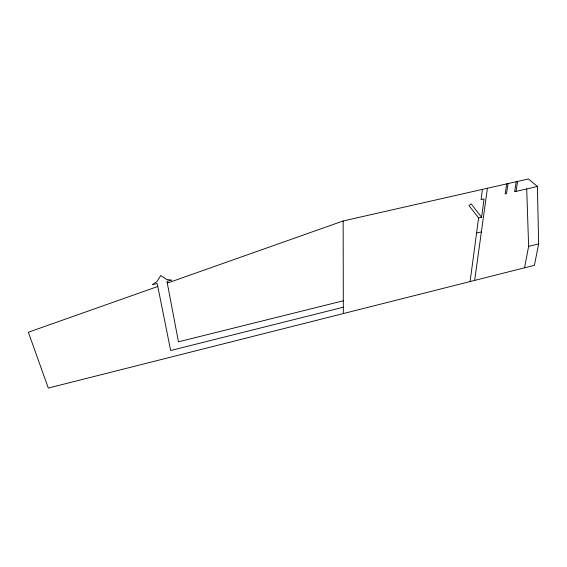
<?xml version="1.0" encoding="UTF-8"?>
<svg xmlns="http://www.w3.org/2000/svg" width="567" height="567" viewBox="0 0 567 567"><rect width="100%" height="100%" fill="white"/><g stroke="black" fill="none" stroke-linecap="round" stroke-linejoin="round"><path stroke-width="0.85" d="M470.1 281.551L478.598 217.912L468.959 205.559L471.163 203.829L481.539 217.218M482.432 189.385L481.064 199.634L484.076 198.939L481.589 217.211L478.598 217.912M474.664 280.403L487.422 188.251M506.707 183.885L505.14 193.893L506.494 193.581L508.075 183.573M516.261 181.716L514.609 191.717L537.403 186.486L538.65 243.902L534.398 265.321L48.301 388.055L28.35 332.234L157.789 286.484M515.963 191.405L517.628 181.405M524.56 267.801L528.635 246.376L526.715 188.939M167.308 283.117L343.148 220.967L528.479 178.945L537.403 186.486M343.311 307.222L170.66 350.512L157.201 283.535L152.303 284.677L156.825 281.686L160.745 275.576L166.599 279.418L171.815 280.148L166.953 281.275L178.463 341.823L343.304 300.786M528.635 246.376L538.65 243.902M476.578 233.016L481.383 231.868M343.148 220.967L343.326 313.565"/></g></svg>
